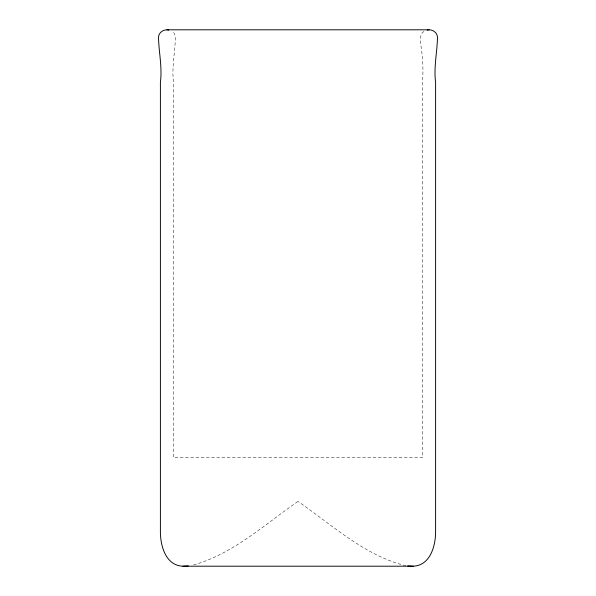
<?xml version="1.0" encoding="UTF-8"?>
<svg xmlns="http://www.w3.org/2000/svg" width="596" height="596" viewBox="0 0 596 596"><rect width="100%" height="100%" fill="white"/><g stroke="black" fill="none" stroke-linecap="round" stroke-linejoin="round"><path stroke-width="0.45" stroke-dasharray="2.98 2.23" d="M297.873 501.512C264.207 524.8 232.194 554.697 191.756 565.425M423.927 31.432C419.77 33.681 420.575 39.254 420.508 43.188C422.773 56.143 423.503 69.33 422.467 82.449L422.467 457.728L173.533 457.728L173.533 82.449C171.529 67.199 175.157 52.135 175.425 36.989C175.001 34.836 174.226 32.422 172.073 31.432M405.891 565.805C364.67 555.636 332.255 525.024 298.127 501.512"/><path stroke-width="0.89" d="M413.162 566.2C429.895 565.611 435.356 546.666 435.602 532.787L435.602 82.449C433.605 67.199 437.233 52.135 437.501 36.989C437.181 32.676 433.188 29.793 429.038 29.8L166.962 29.8C162.812 29.793 158.819 32.676 158.499 36.989C158.767 52.135 162.395 67.199 160.399 82.449L160.399 532.787C160.644 546.666 166.105 565.604 182.838 566.2L413.162 566.2L407.709 565.909M427.213 30.128L429.038 29.8M182.838 566.2L188.291 565.909M166.962 29.8L168.787 30.128"/></g></svg>
